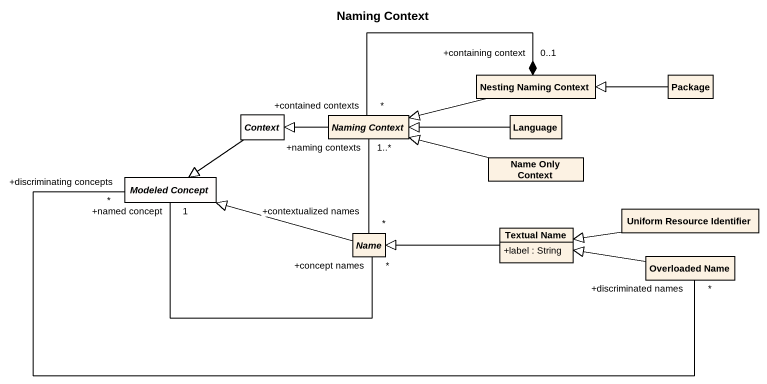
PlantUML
@startuml
title Naming Context
hide circle
hide empty members
skinparam classAttributeIconSize 0
class "Nesting Naming Context" as Nesting_Naming_Context
class "Package" as Package_
abstract class Context #FFFDFC
abstract class "Naming Context" as Naming_Context
class Language
abstract class "Modeled Concept" as Modeled_Concept #FFFDFC
class "Name Only Context" as Name_Only_Context
class "Uniform Resource Identifier" as Uniform_Resource_Identifier
abstract class Name
class "Textual Name" as Textual_Name {
  +label : String
}
class "Overloaded Name" as Overloaded_Name
Nesting_Naming_Context -left-|> Naming_Context
Nesting_Naming_Context "+containing context\n0..1" *-left- "+contained contexts\n*" Naming_Context
Package_ -left-|> Nesting_Naming_Context
Context --|> Modeled_Concept
Naming_Context -left-|> Context
Naming_Context "1..*\n+naming contexts" -- "+contextualized names\n*" Name
Language -left-|> Naming_Context
Modeled_Concept "1\n+named concept" -right- "*\n+concept names" Name
Name_Only_Context -left-|> Naming_Context
Uniform_Resource_Identifier -left-|> Textual_Name
Name -left-|> Modeled_Concept
Textual_Name -left-|> Name
Overloaded_Name "+discriminated names\n*" -left- "+discriminating concepts\n*" Modeled_Concept
Overloaded_Name -left-|> Textual_Name
@enduml
